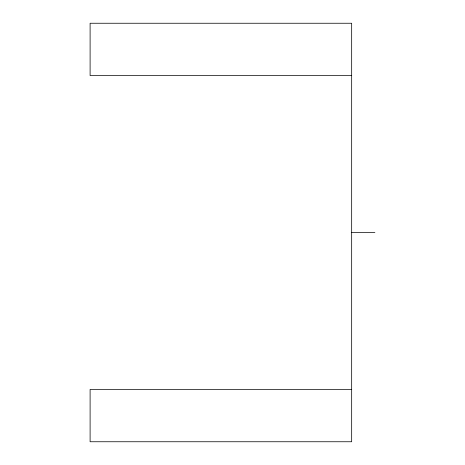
<?xml version="1.0" encoding="UTF-8"?>
<svg xmlns="http://www.w3.org/2000/svg" width="465" height="465" viewBox="0 0 465 465"><rect width="100%" height="100%" fill="white"/><g stroke="black" fill="none" stroke-linecap="round" stroke-linejoin="round"><path stroke-width="0.7" d="M351.668 75.562L90.105 75.562L90.105 23.25L351.668 23.25L351.668 441.75L90.105 441.75L90.105 389.438L351.668 389.438M351.668 232.5L374.895 232.5"/></g></svg>
